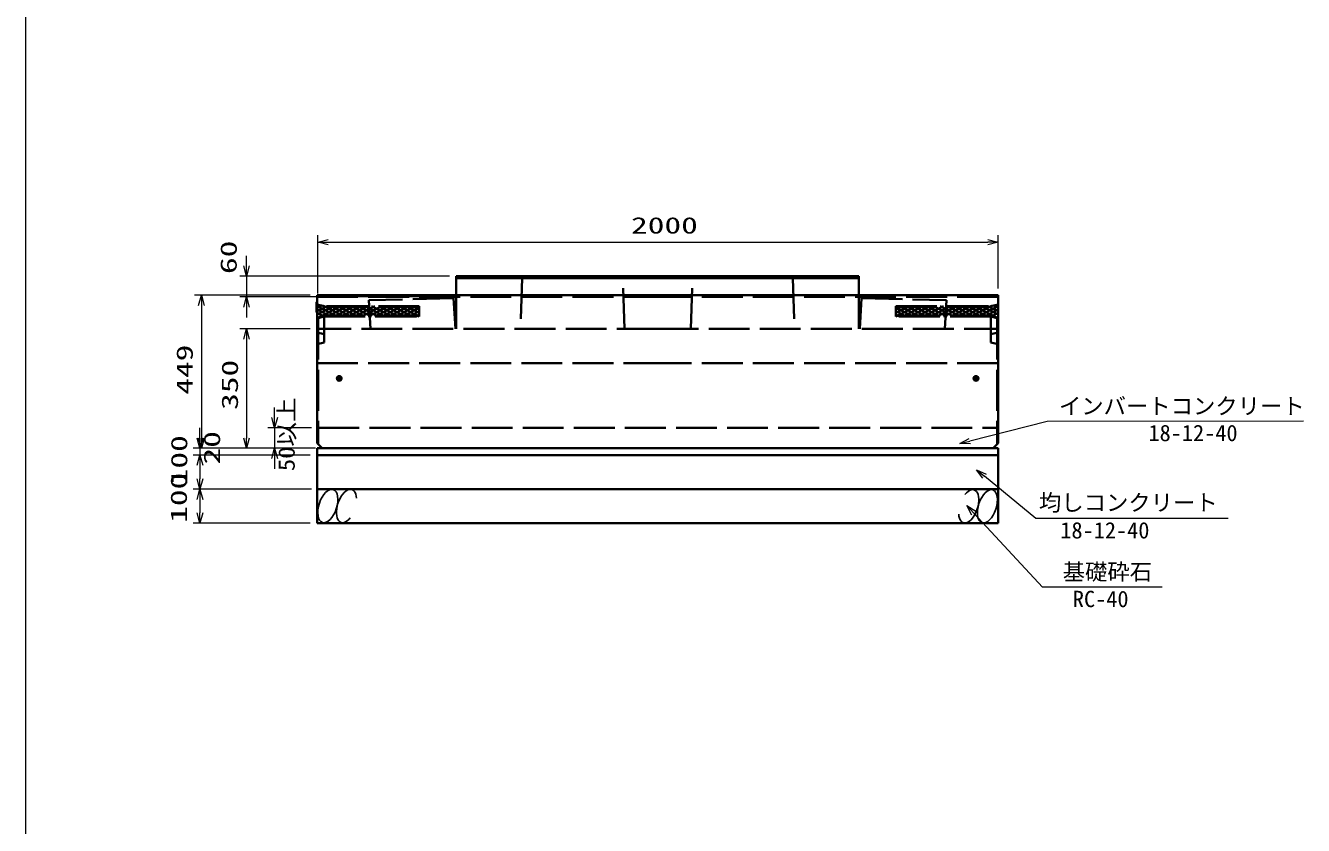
# Model space of a CAD drawing. Units: millimetres on the paper. Extents: x 15 to 1219, y 8 to 859.
# Drawn here: x 15.1 to 202.7, y 446.1 to 563.5 of the extents above; entities that cross this region are included whole.
import ezdxf
from ezdxf.enums import TextEntityAlignment as Align

# ---------------------------------------------------------------- set-up
doc = ezdxf.new("R2010")
doc.units = ezdxf.units.MM
doc.linetypes.add('DASHED', pattern=[7.5, 6, -1.5])
for name, color, linetype, lineweight in [('0-0', 1, 'Continuous', 13), ('D-STR-DIM（寸法）', 7, 'Continuous', 13), ('D-STR-HTXT(均しCON-旗)', 7, 'Continuous', 13), ('D-STR-HTXT(基礎砕石-旗)', 7, 'Continuous', 13), ('D-STR-HTXT（旗上げ）', 7, 'Continuous', 13), ('D-STR-STRF(グリ)', 7, 'Continuous', 25), ('D-STR（構造物）', 1, 'Continuous', 35)]:
    doc.layers.add(name, color=color, linetype=linetype, lineweight=lineweight)
doc.styles.add('ＭＳ ゴシック', font='')
doc.styles.get('ＭＳ ゴシック').set_extended_font_data('MS Gothic')

# ---------------------------------------------------------------- blocks, each defined once
blk = doc.blocks.new('_Open30')
at = {"color": 7, "linetype": 'Continuous', "lineweight": 13}
for p, q in [((-1, 0.2679), (0, 0)), ((0, 0), (-1, -0.2679)), ((0, 0), (-1, 0))]:
    blk.add_line(p, q, dxfattribs=at)

msp = doc.modelspace()

# ---------------------------------------------------------------- linework, layer by layer
at = {"layer": '0-0'}
msp.add_line((107.886, 501.479), (58.636, 501.479), dxfattribs=at)
at = {"layer": 'D-STR-DIM（寸法）', "color": 2}
msp.add_line((15.075, 858.587), (15.075, 15.004), dxfattribs=at)
at = {"layer": 'D-STR-DIM（寸法）'}
for p, q in [((57.986, 524.179), (57.986, 532.725)), ((59.486, 531.725), (156.386, 531.725)), ((157.886, 524.934), (157.886, 532.725)), ((51.647, 505.979), (51.647, 507.479)), ((40.688, 502.979), (40.688, 504.479)), ((57.086, 504.479), (50.647, 504.479)), ((51.647, 504.479), (51.647, 501.479)), ((56.886, 501.479), (39.688, 501.479)), ((40.688, 501.479), (40.688, 500.479)), ((56.086, 501.479), (50.647, 501.479)), ((56.886, 500.479), (39.688, 500.479)), ((56.886, 500.479), (39.688, 500.479)), ((51.647, 499.979), (51.647, 498.479)), ((40.688, 498.979), (40.688, 497.479)), ((40.688, 498.979), (40.688, 496.979)), ((56.886, 495.479), (39.688, 495.479)), ((57.086, 495.479), (39.688, 495.479)), ((40.688, 493.979), (40.688, 491.979)), ((56.886, 490.479), (39.688, 490.479))]:
    msp.add_line(p, q, dxfattribs=at)
at = {"layer": 'D-STR-HTXT(均しCON-旗)'}
msp.add_lwpolyline([(191.643, 491.169), (163.435, 491.169), (155.876, 497.382)], dxfattribs=at)
at = {"layer": 'D-STR-HTXT(基礎砕石-旗)'}
msp.add_lwpolyline([(181.958, 481.089), (164.387, 481.089), (154.296, 491.955)], dxfattribs=at)
at = {"layer": 'D-STR-HTXT（旗上げ）'}
msp.add_lwpolyline([(202.719, 505.45), (165.086, 505.402), (153.723, 502.538)], dxfattribs=at)
at = {"layer": 'D-STR-STRF(グリ)'}
for centre, major_axis in [((59.461, 493.002), (0.79, 2.421)), ((156.311, 492.955), (-0.79, -2.421))]:
    msp.add_ellipse(centre, major_axis=major_axis, ratio=0.5139, dxfattribs=at)
for centre, major_axis in [((62.202, 493.002), (0.79, 2.421)), ((153.57, 492.955), (-0.79, -2.421))]:
    msp.add_ellipse(centre, major_axis=major_axis, ratio=0.5139, start_param=5.3575563, end_param=10.3750652, dxfattribs=at)
at = {"layer": 'D-STR（構造物）', "lineweight": 13}
for p, q in [((47.525, 528.229), (47.525, 529.729)), ((77.318, 526.729), (46.525, 526.729)), ((47.525, 526.729), (47.525, 523.684)), ((56.886, 523.934), (39.889, 523.934)), ((77.318, 523.684), (46.525, 523.684)), ((40.889, 522.434), (40.889, 502.979)), ((47.525, 522.184), (47.525, 520.684)), ((56.886, 518.979), (46.525, 518.979)), ((47.525, 517.479), (47.525, 502.979)), ((57.636, 501.479), (39.889, 501.479)), ((57.086, 501.479), (46.525, 501.479))]:
    msp.add_line(p, q, dxfattribs=at)
at = {"layer": 'D-STR（構造物）'}
for p, q in [((78.318, 523.934), (78.318, 526.729)), ((78.318, 526.729), (107.886, 526.729)), ((78.318, 526.48), (107.886, 526.48)), ((107.886, 526.451), (78.318, 526.451)), ((137.454, 526.729), (107.886, 526.729)), ((137.454, 526.48), (107.886, 526.48)), ((107.886, 526.451), (137.454, 526.451)), ((137.454, 523.934), (137.454, 526.729)), ((57.886, 523.934), (107.886, 523.934)), ((57.886, 502.229), (57.886, 523.934)), ((157.886, 523.934), (107.886, 523.934)), ((157.886, 502.229), (157.886, 523.934)), ((57.786, 522.929), (57.886, 523.029)), ((57.786, 521.429), (57.786, 522.929)), ((57.886, 521.329), (57.786, 521.429)), ((60.686, 511.729), (61.586, 511.729)), ((61.136, 512.179), (61.136, 511.279)), ((155.086, 511.729), (154.186, 511.729)), ((154.636, 512.179), (154.636, 511.279)), ((58.636, 501.479), (57.886, 502.229)), ((157.886, 501.479), (57.886, 501.479)), ((57.886, 501.479), (57.886, 500.479)), ((107.886, 501.479), (157.136, 501.479)), ((157.136, 501.479), (157.886, 502.229)), ((157.886, 501.479), (157.886, 500.479)), ((57.886, 500.479), (157.886, 500.479)), ((57.886, 500.479), (157.886, 500.479)), ((57.886, 500.479), (57.886, 495.479)), ((157.886, 500.479), (157.886, 495.479)), ((57.886, 495.479), (157.886, 495.479)), ((57.886, 495.479), (57.886, 490.479)), ((57.886, 495.479), (157.886, 495.479)), ((157.886, 495.479), (157.886, 490.479)), ((57.886, 490.479), (157.886, 490.479))]:
    msp.add_line(p, q, dxfattribs=at)
at = {"layer": 'D-STR（構造物）', "linetype": 'DASHED'}
for p, q in [((88.018, 526.451), (87.768, 518.979)), ((103.018, 518.979), (102.768, 526.451)), ((112.754, 518.979), (113.004, 526.451)), ((127.754, 526.451), (128.004, 518.979)), ((57.886, 523.684), (107.886, 523.684)), ((78.318, 518.979), (78.318, 523.934)), ((157.886, 523.684), (107.886, 523.684)), ((137.454, 518.979), (137.454, 523.934)), ((57.885, 522.084), (58.564, 522.424)), ((60.385, 522.334), (57.885, 521.084)), ((61.385, 522.334), (57.885, 520.584)), ((57.885, 522.334), (60.885, 520.834)), ((57.885, 521.584), (59.385, 522.334)), ((57.885, 521.834), (59.885, 520.834)), ((58.936, 522.334), (57.886, 522.587)), ((58.838, 522.358), (61.885, 520.834)), ((72.886, 522.334), (58.936, 522.334)), ((62.385, 522.334), (59.385, 520.834)), ((59.885, 522.334), (62.885, 520.834)), ((60.385, 520.834), (63.385, 522.334)), ((63.885, 520.834), (60.885, 522.334)), ((61.385, 520.834), (64.385, 522.334)), ((64.885, 520.834), (61.885, 522.334)), ((62.385, 520.834), (65.385, 522.334)), ((65.885, 520.834), (62.885, 522.334)), ((66.385, 522.334), (63.385, 520.834)), ((63.885, 522.334), (66.885, 520.834)), ((67.385, 522.334), (64.385, 520.834)), ((64.885, 522.334), (67.885, 520.834)), ((68.385, 522.334), (65.385, 520.834)), ((77.936, 523.479), (65.486, 523.225)), ((65.486, 523.225), (65.722, 518.979)), ((65.885, 522.334), (68.885, 520.834)), ((66.385, 520.834), (69.385, 522.334)), ((69.885, 520.834), (66.885, 522.334)), ((67.385, 520.834), (70.385, 522.334)), ((70.885, 520.834), (67.885, 522.334)), ((68.385, 520.834), (71.385, 522.334)), ((71.885, 520.834), (68.885, 522.334)), ((69.385, 520.834), (72.385, 522.334)), ((69.885, 522.334), (72.886, 520.834)), ((72.886, 522.085), (70.385, 520.834)), ((70.885, 522.334), (72.886, 521.334)), ((71.885, 522.334), (72.886, 521.834)), ((72.886, 520.834), (72.886, 522.334)), ((77.936, 523.479), (78.201, 518.981)), ((137.836, 523.479), (137.571, 518.981)), ((137.836, 523.479), (150.286, 523.225)), ((143.887, 522.334), (142.886, 521.834)), ((144.887, 522.334), (142.886, 521.334)), ((142.886, 522.334), (156.836, 522.334)), ((142.886, 520.834), (142.886, 522.334)), ((145.887, 522.334), (142.886, 520.834)), ((142.886, 522.085), (145.387, 520.834)), ((146.387, 520.834), (143.387, 522.334)), ((143.887, 520.834), (146.887, 522.334)), ((147.387, 520.834), (144.387, 522.334)), ((144.887, 520.834), (147.887, 522.334)), ((148.387, 520.834), (145.387, 522.334)), ((145.887, 520.834), (148.887, 522.334)), ((149.387, 520.834), (146.387, 522.334)), ((149.887, 522.334), (146.887, 520.834)), ((147.387, 522.334), (150.387, 520.834)), ((150.887, 522.334), (147.887, 520.834)), ((148.387, 522.334), (151.387, 520.834)), ((151.887, 522.334), (148.887, 520.834)), ((149.387, 522.334), (152.387, 520.834)), ((149.887, 520.834), (152.887, 522.334)), ((150.286, 523.225), (150.05, 518.979)), ((153.387, 520.834), (150.387, 522.334)), ((150.887, 520.834), (153.887, 522.334)), ((154.387, 520.834), (151.387, 522.334)), ((151.887, 520.834), (154.887, 522.334)), ((155.387, 520.834), (152.387, 522.334)), ((155.887, 522.334), (152.887, 520.834)), ((153.387, 522.334), (156.387, 520.834)), ((156.935, 522.358), (153.887, 520.834)), ((154.387, 522.334), (157.887, 520.584)), ((157.887, 522.334), (154.887, 520.834)), ((155.387, 522.334), (157.887, 521.084)), ((157.887, 521.834), (155.887, 520.834)), ((157.887, 521.584), (156.387, 522.334)), ((156.836, 522.334), (157.886, 522.587)), ((157.887, 522.084), (157.208, 522.424)), ((58.885, 520.834), (57.885, 521.334)), ((57.886, 520.507), (58.936, 520.834)), ((58.046, 520.479), (58.046, 502.069)), ((58.935, 520.834), (72.886, 520.834)), ((58.936, 517.02), (58.936, 520.834)), ((72.886, 521.585), (71.385, 520.834)), ((72.886, 521.085), (72.385, 520.834)), ((142.886, 521.585), (144.387, 520.834)), ((142.886, 521.085), (143.387, 520.834)), ((156.837, 520.834), (142.886, 520.834)), ((156.836, 517.02), (156.836, 520.834)), ((157.886, 520.507), (156.836, 520.834)), ((156.887, 520.834), (157.887, 521.334)), ((157.726, 520.479), (157.726, 502.069)), ((107.886, 518.979), (57.886, 518.979)), ((58.936, 518.216), (57.886, 518.485)), ((107.886, 518.979), (157.886, 518.979)), ((156.836, 518.216), (157.886, 518.485)), ((57.886, 516.751), (58.936, 517.02)), ((157.886, 516.751), (156.836, 517.02)), ((57.886, 513.979), (107.886, 513.979)), ((157.886, 513.979), (107.886, 513.979)), ((58.086, 504.479), (157.886, 504.479))]:
    msp.add_line(p, q, dxfattribs=at)
at = {"layer": 'D-STR（構造物）'}
for centre, radius in [((61.136, 511.729), 0.35), ((61.136, 511.729), 0.3), ((154.636, 511.729), 0.35), ((154.636, 511.729), 0.3)]:
    msp.add_circle(centre, radius, dxfattribs=at)

# ---------------------------------------------------------------- block references
at = {"layer": 'D-STR-DIM（寸法）', "xscale": 1.5, "yscale": 1.5}
for p, rotation in [((57.986, 531.725), 180), ((51.647, 504.479), 270), ((40.688, 501.479), 270), ((51.647, 501.479), 90), ((40.688, 500.479), 90), ((40.688, 500.479), 90), ((40.688, 495.479), 270), ((40.688, 495.479), 90), ((40.688, 490.479), 270)]:
    msp.add_blockref('_Open30', p, dxfattribs=dict(at, rotation=rotation))
msp.add_blockref('_Open30', (157.886, 531.725), dxfattribs=at)
at = {"layer": 'D-STR-HTXT(均しCON-旗)', "xscale": 1.5, "yscale": 1.5, "rotation": 140.57786}
msp.add_blockref('_Open30', (154.718, 498.335), dxfattribs=at)
at = {"layer": 'D-STR-HTXT(基礎砕石-旗)', "xscale": 1.5, "yscale": 1.5, "rotation": 132.88015}
msp.add_blockref('_Open30', (153.276, 493.054), dxfattribs=at)
at = {"layer": 'D-STR-HTXT（旗上げ）', "xscale": 1.5, "yscale": 1.5, "rotation": 194.1476}
msp.add_blockref('_Open30', (152.268, 502.171), dxfattribs=at)
at = {"layer": 'D-STR（構造物）', "xscale": 1.5, "yscale": 1.5}
for p, rotation in [((47.525, 526.729), 270), ((40.889, 523.934), 90), ((47.525, 523.684), 90), ((47.525, 518.979), 90), ((40.889, 501.479), 270), ((47.525, 501.479), 270)]:
    msp.add_blockref('_Open30', p, dxfattribs=dict(at, rotation=rotation))

# ---------------------------------------------------------------- texts
at = {"layer": 'D-STR-DIM（寸法）', "style": 'ＭＳ ゴシック', "width": 1.5}
msp.add_text('2000', height=2.405, dxfattribs=at).set_placement((103.978, 532.263), align=Align.BOTTOM_LEFT)
at = {"layer": 'D-STR-DIM（寸法）', "style": 'ＭＳ ゴシック'}
for s, width, p in [('50以上', 1.1, (55.323, 498.122)), ('100', 1.5, (39.542, 496.032)), ('20', 1.5, (44.36, 499.091)), ('100', 1.5, (39.489, 490.529))]:
    msp.add_text(s, height=2.405, rotation=90, dxfattribs=dict(at, width=width)).set_placement(p, align=Align.BOTTOM_LEFT)
at = {"layer": 'D-STR-HTXT(均しCON-旗)', "style": 'ＭＳ ゴシック'}
for s, p in [('均しコンクリート', (163.882, 491.579)), ('18-12-40', (167.016, 487.518))]:
    msp.add_text(s, height=2.405, dxfattribs=at).set_placement(p, align=Align.BOTTOM_LEFT)
at = {"layer": 'D-STR-HTXT(基礎砕石-旗)', "style": 'ＭＳ ゴシック'}
for s, p in [('基礎砕石', (167.37, 481.424)), ('RC-40', (168.858, 477.438))]:
    msp.add_text(s, height=2.405, dxfattribs=at).set_placement(p, align=Align.BOTTOM_LEFT)
at = {"layer": 'D-STR-HTXT（旗上げ）', "style": 'ＭＳ ゴシック'}
for s, p in [('インバートコンクリート', (166.816, 505.746)), ('18-12-40', (179.959, 501.799))]:
    msp.add_text(s, height=2.405, dxfattribs=at).set_placement(p, align=Align.BOTTOM_LEFT)
at = {"layer": 'D-STR（構造物）', "style": 'ＭＳ ゴシック', "width": 1.5}
for s, p in [('60', (46.808, 527.04)), ('449', (40.351, 509.327)), ('350', (46.988, 507.104))]:
    msp.add_text(s, height=2.405, rotation=90, dxfattribs=at).set_placement(p, align=Align.BOTTOM_LEFT)

doc.saveas('drawing.dxf')
